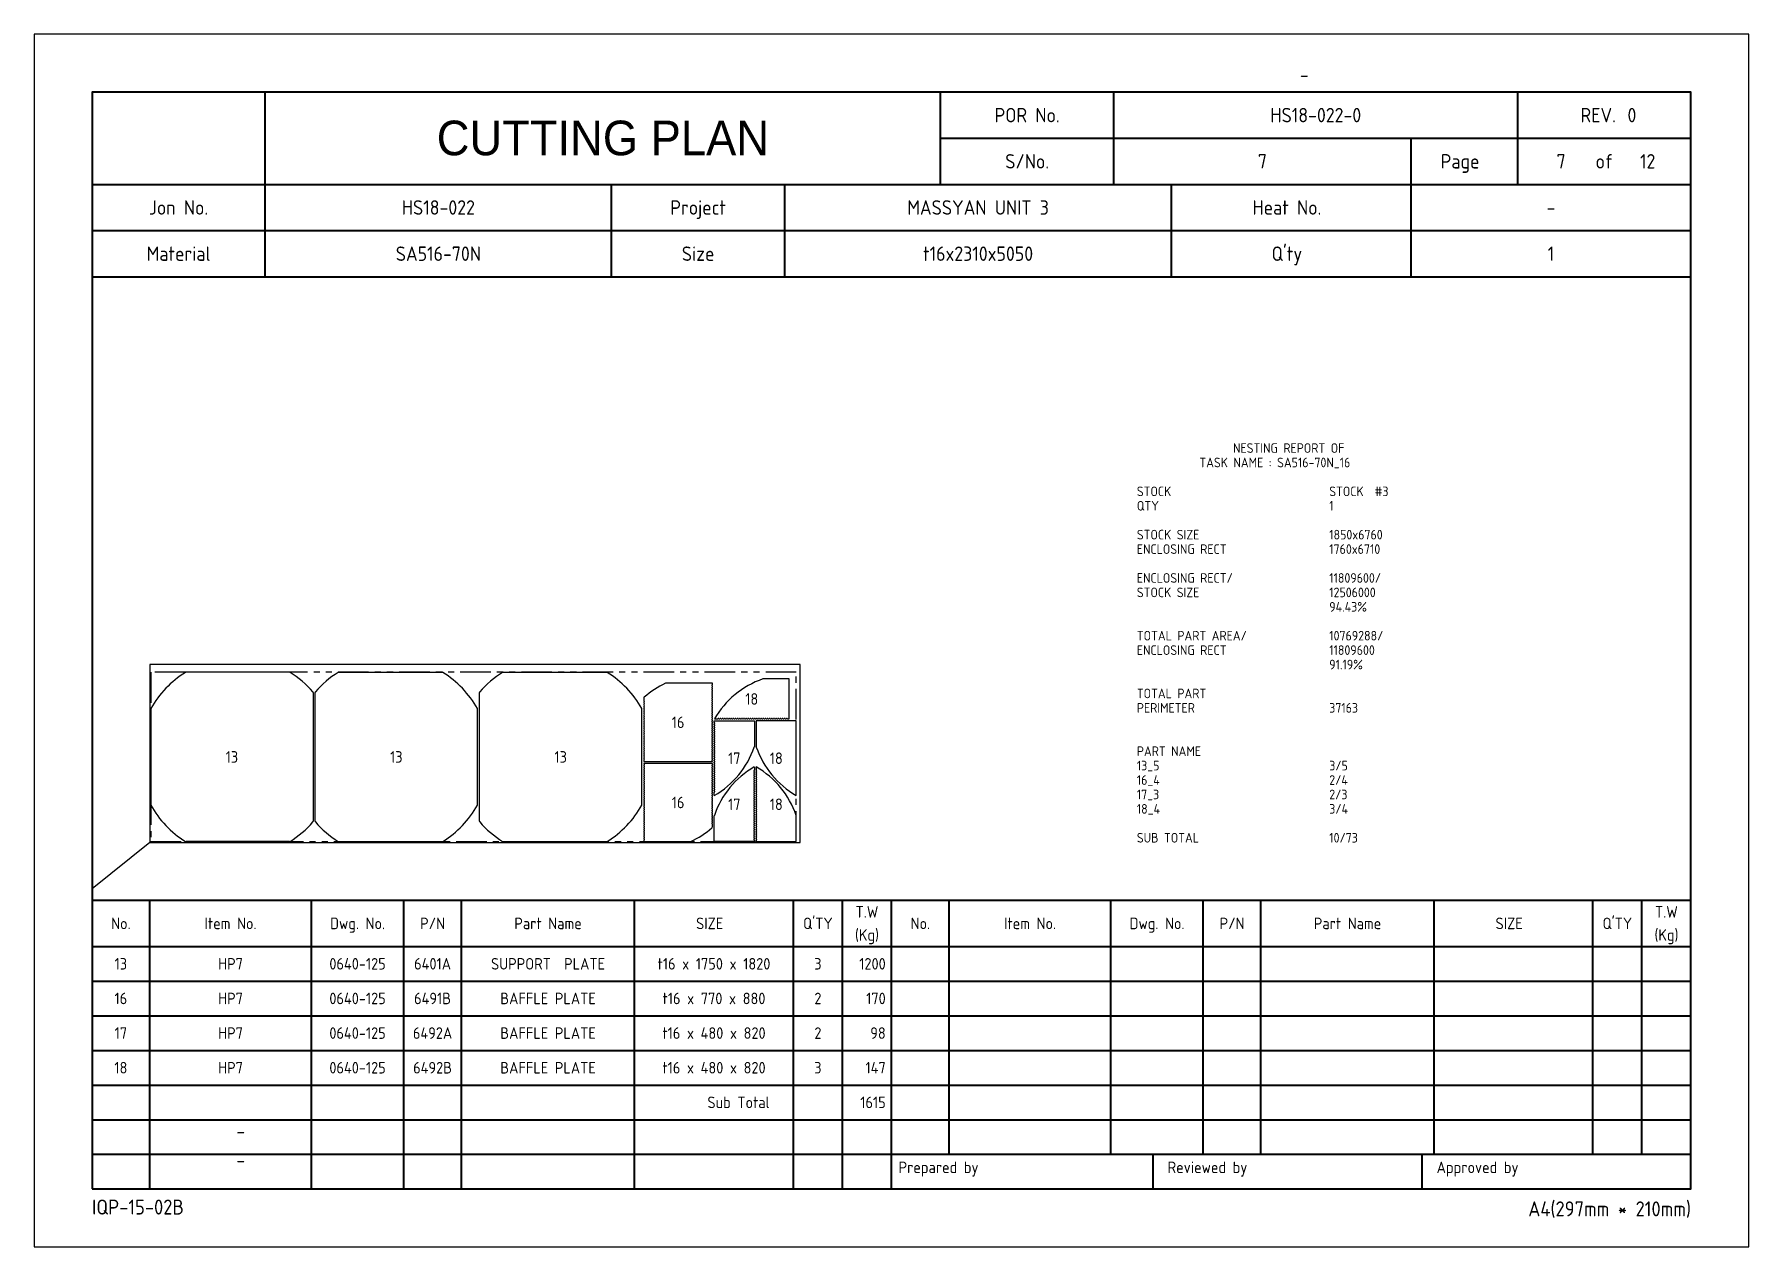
# Model space of a CAD drawing. Header units: millimetres. Extents: x -47360 to 661737, y -45870 to 354580.
# Drawn here: x 340000 to 357820, y 20000 to 32600 of the extents above; entities that cross this region are included whole.
import ezdxf
from ezdxf.enums import TextEntityAlignment as Align

# ---------------------------------------------------------------- set-up
doc = ezdxf.new("R2010")
doc.units = ezdxf.units.MM
doc.header["$LTSCALE"] = 10
doc.linetypes.add('PHANTOM', pattern=[63.5, 31.75, -6.35, 6.35, -6.35, 6.35, -6.35])
for name, color, linetype in [('$ENCL_RECT_RESERVED_LAYER$', 4, 'PHANTOM'), ('13_5__016X1820X1750', 7, 'Continuous'), ('16_4__016X880X770', 7, 'Continuous'), ('17_3__016X820X480', 7, 'Continuous'), ('18_4__016X820X480', 7, 'Continuous'), ('PART-LABEL', 6, 'Continuous'), ('STOCK', 3, 'Continuous'), ('SUMMARY', 4, 'Continuous'), ('T', 2, 'Continuous')]:
    doc.layers.add(name, color=color, linetype=linetype)
doc.layers.add('PAGE', color=9, linetype='Continuous', plot=False)
doc.layers.add('TITLE', color=15, linetype='Continuous', lineweight=40)
doc.styles.get("Standard").update_dxf_attribs({"font": 'isocp2.shx', "bigfont": 'whgtxt.shx'})

# ---------------------------------------------------------------- blocks, each defined once
blk = doc.blocks.new('CP00')
at = {"layer": 'PAGE'}
blk.add_line((20, 70), (10, 62), dxfattribs=at)
blk.add_lwpolyline([(0, 0), (297, 0), (297, 210), (0, 210)], close=True, dxfattribs=at)
at = {"layer": 'TITLE'}
for p, q in [((40, 184), (40, 200)), ((157, 184), (157, 200)), ((10, 184), (287, 184)), ((10, 168), (287, 168)), ((10, 60), (287, 60)), ((148.5, 16), (287, 16))]:
    blk.add_line(p, q, dxfattribs=at)
at = {"layer": 'TITLE', "color": 8}
for p, q in [((187, 184), (187, 200)), ((257, 184), (257, 192)), ((40, 168), (40, 184)), ((130, 168), (130, 184)), ((238.5, 168), (238.5, 184)), ((10, 176), (287, 176)), ((20, 10), (20, 60)), ((48, 10), (48, 60)), ((64, 10), (64, 60)), ((74, 10), (74, 60)), ((104, 10), (104, 60)), ((131.5, 10), (131.5, 60)), ((140, 10), (140, 60)), ((158.5, 16), (158.5, 60)), ((186.5, 16), (186.5, 60)), ((202.5, 16), (202.5, 60)), ((212.5, 16), (212.5, 60)), ((242.5, 16), (242.5, 60)), ((270, 16), (270, 60)), ((278.5, 16), (278.5, 60)), ((10, 52), (287, 52)), ((10, 46), (287, 46)), ((10, 40), (287, 40)), ((10, 34), (287, 34)), ((10, 28), (287, 28)), ((10, 22), (287, 22)), ((10, 16), (148.5, 16)), ((193.8, 16), (193.8, 10)), ((240.4, 16), (240.4, 10))]:
    blk.add_line(p, q, dxfattribs=at)
at = {"layer": 'TITLE', "color": 9}
for p, q in [((257, 192), (257, 200)), ((157, 192), (287, 192)), ((238.5, 184), (238.5, 192)), ((100, 168), (100, 184)), ((197, 168), (197, 184)), ((148.5, 10), (148.5, 60))]:
    blk.add_line(p, q, dxfattribs=at)
at = {"layer": 'TITLE', "color": 15}
blk.add_lwpolyline([(10, 10), (287, 10), (287, 200), (10, 200)], close=True, dxfattribs=at)
at = {"layer": 'PAGE', "color": 2}
blk.add_attdef('ATT_NESTINGPLANNO', text='', height=2.5, dxfattribs=at).set_placement((220, 203), align=Align.MIDDLE_CENTER)
for tag, p in [('ATT_OWNERITEMNO', (35, 7.09)), ('ATT_PARTNAME', (35, 2.09))]:
    blk.add_attdef(tag, text='', height=2.5, dxfattribs=at).set_placement(p, align=Align.MIDDLE_LEFT)
at = {"layer": 'TITLE', "color": 2}
for s, height, p in [('POR No.', 2.5, (172, 196)), ('S/No.', 2.5, (172, 188)), ('Page', 2.5, (247, 188)), ('of', 2.5, (272, 188)), ('Jon No.', 2.5, (25, 180)), ('Project', 2.5, (115, 180)), ('Heat No.', 2.5, (217, 180)), ('-', 2.5, (262.75, 180)), ('Material', 2.5, (25, 172)), ('Size', 2.5, (115, 172)), ("Q'ty", 2.5, (217, 172)), ('No.', 2, (15, 56)), ('Item No.', 2, (34, 56)), ('Dwg. No.', 2, (56, 56)), ('P/N', 2, (69, 56)), ('Part Name', 2, (89, 56)), ('SIZE', 2, (117, 56)), ("Q'TY", 2, (135.75, 56)), ('T.W', 2, (144.25, 58)), ('No.', 2, (153.5, 56)), ('Item No.', 2, (172.5, 56)), ('Dwg. No.', 2, (194.5, 56)), ('P/N', 2, (207.5, 56)), ('Part Name', 2, (227.5, 56)), ('SIZE', 2, (255.5, 56)), ("Q'TY", 2, (274.25, 56)), ('T.W', 2, (282.75, 58)), ('(Kg)', 2, (144.25, 54)), ('(Kg)', 2, (282.75, 54))]:
    blk.add_text(s, height=height, dxfattribs=at).set_placement(p, align=Align.MIDDLE_CENTER)
blk.add_text('REV.', height=2.5, dxfattribs=at).set_placement((274, 196), align=Align.MIDDLE_RIGHT)
blk.add_text('0', height=2.5, dxfattribs=at).set_placement((276, 196), align=Align.MIDDLE_LEFT)
for s, height, p in [('Prepared by', 2, (149.73, 12.75)), ('Reviewed by', 2, (196.33, 12.75)), ('Approved by', 2, (242.93, 12.75)), ('IQP-15-02B', 2.594, (10, 5.57))]:
    blk.add_text(s, height=height, dxfattribs=at).set_placement(p)
blk.add_text('A4(297mm * 210mm)', height=2.5936, dxfattribs=at).set_placement((287, 5.26), align=Align.RIGHT)
at = {"layer": 'TITLE', "color": 3, "insert": (98.5, 192), "char_height": 6, "width": 59.896, "attachment_point": 5}
blk.add_mtext('{\\fHYHeadLine-Medium|b0|i0|c129|p18;CUTTING PLAN}', dxfattribs=at)
at = {"layer": 'TITLE', "color": 2}
for tag, height, p in [('ATT_PORNO', 2.5, (222, 196)), ('ATT_CUTTINGPLANNO', 2.5, (212.75, 188)), ('ATT_PAGENO', 2.5, (264.5, 188)), ('ATT_PAGESUBTOTAL', 2.5, (279.5, 188)), ('ATT_WONO', 2.5, (70, 180)), ('ATT_PROJECT', 2.5, (163.5, 180)), ('ATT_PORWEIGHT', 2, (278.5, 89)), ('ATT_NETWEIGHT', 2, (278.5, 83)), ('ATT_SAVEWEIGHT', 2, (278.5, 77)), ('ATT_SCRAPWEIGHT', 2, (278.5, 71)), ('ATT_CUTTING', 2, (278.5, 65))]:
    blk.add_attdef(tag, text='', height=height, dxfattribs=at).set_placement(p, align=Align.MIDDLE_CENTER)
at = {"layer": 'TITLE', "color": 3}
for tag, p in [('ATT_MATERIAL', (70, 172)), ('ATT_SIZE', (163.5, 172)), ('ATT_QTY', (262.75, 172))]:
    blk.add_attdef(tag, text='', height=2.5, dxfattribs=at).set_placement(p, align=Align.MIDDLE_CENTER)

msp = doc.modelspace()

# ---------------------------------------------------------------- linework, layer by layer
at = {"layer": '$ENCL_RECT_RESERVED_LAYER$'}
msp.add_lwpolyline([(341210, 24210), (347920.41, 24210), (347920.41, 25970.35), (341210, 25970.35)], close=True, dxfattribs=at)
at = {"layer": '13_5__016X1820X1750'}
for p, q in [((342651.97, 25970.35), (341577.33, 25970.35)), ((343165.33, 25970.35), (344239.98, 25970.35)), ((344873.99, 25970.35), (345948.63, 25970.35)), ((342898.65, 25758.35), (342898.65, 24422)), ((342918.65, 24422), (342918.65, 25758.35)), ((344627.31, 24422), (344627.31, 25758.35)), ((341210, 25585.77), (341210, 24594.58)), ((344607.31, 24594.58), (344607.31, 25585.77)), ((346315.96, 24594.58), (346315.96, 25585.77)), ((342651.97, 24210), (341577.33, 24210)), ((343165.33, 24210), (344239.98, 24210)), ((344873.99, 24210), (345948.63, 24210))]:
    msp.add_line(p, q, dxfattribs=at)
for centre, radius, start, end in [((342114.65, 25090.17), 1033, 121.75386, 150.961265), ((341577.33, 25958.35), 12, 90, 121.75386), ((342651.97, 25958.35), 12, 58.24614, 90), ((342114.65, 25090.17), 1033, 40.876357, 58.24614), ((343702.66, 25090.17), 1033, 121.753862, 139.123643), ((343165.33, 25958.35), 12, 89.999996, 121.753862), ((344239.98, 25958.35), 12, 58.24613, 89.999996), ((343702.66, 25090.17), 1033, 29.038735, 58.24613), ((345411.31, 25090.17), 1033, 121.753862, 139.123643), ((344873.99, 25958.35), 12, 89.999996, 121.753862), ((345948.63, 25958.35), 12, 58.24613, 89.999996), ((345411.31, 25090.17), 1033, 29.038735, 58.24613), ((342886.65, 25758.35), 12, 0, 40.876357), ((342930.65, 25758.35), 12, 139.123643, 180), ((344639.31, 25758.35), 12, 139.123643, 180), ((341222, 25585.77), 12, 150.961265, 180), ((344595.31, 25585.77), 12, 0, 29.038735), ((346303.96, 25585.77), 12, 0, 29.038735), ((341222, 24594.58), 12, 180, 209.038735), ((344595.31, 24594.58), 12, 330.961265, 0), ((346303.96, 24594.58), 12, 330.961265, 0), ((342114.65, 25090.17), 1033, 209.038735, 238.24613), ((342114.65, 25090.17), 1033, 301.753862, 319.123643), ((342886.65, 24422), 12, 319.123643, 0), ((342930.65, 24422), 12, 180, 220.876357), ((343702.66, 25090.17), 1033, 220.876357, 238.24614), ((343702.66, 25090.17), 1033, 301.75386, 330.961265), ((344639.31, 24422), 12, 180, 220.876357), ((345411.31, 25090.17), 1033, 220.876357, 238.24614), ((345411.31, 25090.17), 1033, 301.75386, 330.961265), ((341577.33, 24222), 12, 238.24613, 269.999996), ((342651.97, 24222), 12, 269.999996, 301.753862), ((343165.33, 24222), 12, 238.24614, 270), ((344239.98, 24222), 12, 270, 301.75386), ((344873.99, 24222), 12, 238.24614, 270), ((345948.63, 24222), 12, 270, 301.75386)]:
    msp.add_arc(centre, radius, start, end, dxfattribs=at)
at = {"layer": '16_4__016X880X770'}
for p, q in [((347048.12, 25856.5), (346565.48, 25856.5)), ((347048.12, 25839.16), (347048.12, 25856.5)), ((346335.96, 25702.71), (346335.96, 25672.48)), ((347048.12, 25816.94), (347048.12, 25827.16)), ((347048.12, 25794.71), (347048.12, 25804.94)), ((347048.12, 25772.49), (347048.12, 25782.71)), ((347048.12, 25750.26), (347048.12, 25760.49)), ((347048.12, 25728.04), (347048.12, 25738.26)), ((347048.12, 25705.81), (347048.12, 25716.04)), ((347048.12, 25683.59), (347048.12, 25693.81)), ((347048.12, 25661.36), (347048.12, 25671.59)), ((346335.96, 25660.48), (346335.96, 25650.25)), ((346335.96, 25638.25), (346335.96, 25628.03)), ((346335.96, 25616.03), (346335.96, 25605.8)), ((346335.96, 25593.8), (346335.96, 25583.58)), ((346335.96, 25571.58), (346335.96, 25561.35)), ((346335.96, 25549.35), (346335.96, 25539.13)), ((346335.96, 25527.13), (346335.96, 25516.9)), ((346335.96, 25504.9), (346335.96, 25494.68)), ((346335.96, 25482.68), (346335.96, 25472.45)), ((347048.12, 25639.14), (347048.12, 25649.36)), ((347048.12, 25616.91), (347048.12, 25627.14)), ((347048.12, 25594.69), (347048.12, 25604.91)), ((347048.12, 25572.46), (347048.12, 25582.69)), ((347048.12, 25550.24), (347048.12, 25560.46)), ((347048.12, 25528.01), (347048.12, 25538.24)), ((347048.12, 25505.79), (347048.12, 25516.01)), ((347048.12, 25483.56), (347048.12, 25493.79)), ((346335.96, 25460.45), (346335.96, 25450.23)), ((346335.96, 25438.23), (346335.96, 25428)), ((346335.96, 25416), (346335.96, 25405.78)), ((346335.96, 25393.78), (346335.96, 25383.55)), ((346335.96, 25371.55), (346335.96, 25361.33)), ((346335.96, 25349.33), (346335.96, 25339.1)), ((346335.96, 25327.1), (346335.96, 25316.88)), ((346335.96, 25304.88), (346335.96, 25294.65)), ((347048.12, 25461.34), (347048.12, 25471.56)), ((347048.12, 25439.11), (347048.12, 25449.34)), ((347048.12, 25416.89), (347048.12, 25427.11)), ((347048.12, 25394.66), (347048.12, 25404.89)), ((347048.12, 25372.44), (347048.12, 25382.66)), ((347048.12, 25350.21), (347048.12, 25360.44)), ((347048.12, 25327.99), (347048.12, 25338.21)), ((347048.12, 25305.76), (347048.12, 25315.99)), ((346335.96, 25282.65), (346335.96, 25272.43)), ((346335.96, 25260.43), (346335.96, 25250.2)), ((346335.96, 25238.2), (346335.96, 25227.98)), ((346335.96, 25215.98), (346335.96, 25205.75)), ((346335.96, 25193.75), (346335.96, 25183.53)), ((346335.96, 25171.53), (346335.96, 25161.3)), ((346335.96, 25149.3), (346335.96, 25139.08)), ((346335.96, 25127.08), (346335.96, 25116.85)), ((347048.12, 25283.54), (347048.12, 25293.76)), ((347048.12, 25261.31), (347048.12, 25271.54)), ((347048.12, 25239.09), (347048.12, 25249.31)), ((347048.12, 25216.86), (347048.12, 25227.09)), ((347048.12, 25194.64), (347048.12, 25204.86)), ((347048.12, 25172.41), (347048.12, 25182.64)), ((347048.12, 25150.19), (347048.12, 25160.41)), ((347048.12, 25127.96), (347048.12, 25138.19)), ((346335.96, 25104.85), (346335.96, 25094.63)), ((346335.96, 25082.63), (346335.96, 25072.4)), ((346335.96, 25060.4), (346335.96, 25043.25)), ((346335.96, 25043.25), (347048.12, 25043.25)), ((347048.12, 25023.25), (346335.96, 25023.25)), ((346335.96, 25023.25), (346335.96, 25017.21)), ((346335.96, 25005.21), (346335.96, 24994.99)), ((346335.96, 24982.99), (346335.96, 24972.76)), ((346335.96, 24960.76), (346335.96, 24950.54)), ((347048.12, 25105.74), (347048.12, 25115.96)), ((347048.12, 25083.51), (347048.12, 25093.74)), ((347048.12, 25061.29), (347048.12, 25071.51)), ((347048.12, 25043.25), (347048.12, 25049.29)), ((347048.12, 25006.1), (347048.12, 25023.25)), ((347048.12, 24983.87), (347048.12, 24994.1)), ((347048.12, 24961.65), (347048.12, 24971.87)), ((347048.12, 24939.42), (347048.12, 24949.65)), ((346335.96, 24938.54), (346335.96, 24928.31)), ((346335.96, 24916.31), (346335.96, 24906.09)), ((346335.96, 24894.09), (346335.96, 24883.86)), ((346335.96, 24871.86), (346335.96, 24861.64)), ((346335.96, 24849.64), (346335.96, 24839.41)), ((346335.96, 24827.41), (346335.96, 24817.19)), ((346335.96, 24805.19), (346335.96, 24794.96)), ((346335.96, 24782.96), (346335.96, 24772.74)), ((347048.12, 24917.2), (347048.12, 24927.42)), ((347048.12, 24894.97), (347048.12, 24905.2)), ((347048.12, 24872.75), (347048.12, 24882.97)), ((347048.12, 24850.52), (347048.12, 24860.75)), ((347048.12, 24828.3), (347048.12, 24838.52)), ((347048.12, 24806.07), (347048.12, 24816.3)), ((347048.12, 24783.85), (347048.12, 24794.07)), ((347048.12, 24761.62), (347048.12, 24771.85)), ((346335.96, 24760.74), (346335.96, 24750.51)), ((346335.96, 24738.51), (346335.96, 24728.29)), ((346335.96, 24716.29), (346335.96, 24706.06)), ((346335.96, 24694.06), (346335.96, 24683.84)), ((346335.96, 24671.84), (346335.96, 24661.61)), ((346335.96, 24649.61), (346335.96, 24639.39)), ((346335.96, 24627.39), (346335.96, 24617.16)), ((346335.96, 24605.16), (346335.96, 24594.94)), ((347048.12, 24739.4), (347048.12, 24749.62)), ((347048.12, 24717.17), (347048.12, 24727.4)), ((347048.12, 24694.95), (347048.12, 24705.17)), ((347048.12, 24672.72), (347048.12, 24682.95)), ((347048.12, 24650.5), (347048.12, 24660.72)), ((347048.12, 24628.27), (347048.12, 24638.5)), ((347048.12, 24606.05), (347048.12, 24616.27)), ((347048.12, 24583.82), (347048.12, 24594.05)), ((346335.96, 24582.94), (346335.96, 24572.71)), ((346335.96, 24560.71), (346335.96, 24550.49)), ((346335.96, 24538.49), (346335.96, 24528.26)), ((346335.96, 24516.26), (346335.96, 24506.04)), ((346335.96, 24494.04), (346335.96, 24483.81)), ((346335.96, 24471.81), (346335.96, 24461.59)), ((346335.96, 24449.59), (346335.96, 24439.36)), ((346335.96, 24427.36), (346335.96, 24417.14)), ((347048.12, 24561.6), (347048.12, 24571.82)), ((347048.12, 24539.37), (347048.12, 24549.6)), ((347048.12, 24517.15), (347048.12, 24527.37)), ((347048.12, 24494.92), (347048.12, 24505.15)), ((347048.12, 24472.7), (347048.12, 24482.92)), ((347048.12, 24450.47), (347048.12, 24460.7)), ((347048.12, 24428.25), (347048.12, 24438.47)), ((347048.12, 24406.02), (347048.12, 24416.25)), ((346335.96, 24405.14), (346335.96, 24394.91)), ((346335.96, 24382.91), (346335.96, 24372.69)), ((346335.96, 24360.69), (346335.96, 24350.46)), ((346335.96, 24338.46), (346335.96, 24328.24)), ((346335.96, 24316.24), (346335.96, 24306.01)), ((346335.96, 24294.01), (346335.96, 24283.79)), ((346335.96, 24271.79), (346335.96, 24261.56)), ((346335.96, 24249.56), (346335.96, 24239.34)), ((347048.12, 24363.79), (347048.12, 24394.02)), ((346335.96, 24227.34), (346335.96, 24210)), ((346335.96, 24210), (346818.6, 24210))]:
    msp.add_line(p, q, dxfattribs=at)
for centre, radius, start, end in [((346951.88, 25013.99), 928, 114.950641, 131.246431), ((346565.48, 25844.5), 12, 90, 114.950641), ((347048.12, 25833.16), 6, 89.982246, 270.017754), ((346347.96, 25702.71), 12, 131.246431, 180.000116), ((346335.96, 25666.48), 6, 270.00017, 90.000062), ((347048.12, 25810.94), 6, 89.982434, 270.017566), ((347048.12, 25788.71), 6, 89.982622, 270.017378), ((347048.12, 25766.49), 6, 89.98281, 270.01719), ((347048.12, 25744.26), 6, 89.982998, 270.017002), ((347048.12, 25722.04), 6, 89.983186, 270.016814), ((347048.12, 25699.81), 6, 89.983374, 270.016626), ((347048.12, 25677.59), 6, 89.983562, 270.016438), ((347048.12, 25655.36), 6, 89.98375, 270.01625), ((346335.96, 25644.25), 6, 270.000788, 89.999444), ((346335.96, 25622.03), 6, 270.001406, 89.998826), ((346335.96, 25599.8), 6, 270.002024, 89.998208), ((346335.96, 25577.58), 6, 270.002642, 89.99759), ((346335.96, 25555.35), 6, 270.00326, 89.996972), ((346335.96, 25533.13), 6, 270.00087, 89.999362), ((346335.96, 25510.9), 6, 270.001488, 89.998744), ((346335.96, 25488.68), 6, 270.002106, 89.998126), ((347048.12, 25633.14), 6, 89.983938, 270.016062), ((347048.12, 25610.91), 6, 89.984126, 270.015874), ((347048.12, 25588.69), 6, 89.984314, 270.015686), ((347048.12, 25566.46), 6, 89.984502, 270.015498), ((347048.12, 25544.24), 6, 89.981681, 270.018319), ((347048.12, 25522.01), 6, 89.981869, 270.018131), ((347048.12, 25499.79), 6, 89.982057, 270.017943), ((347048.12, 25477.56), 6, 89.982246, 270.017754), ((346335.96, 25466.45), 6, 270.002724, 89.997508), ((346335.96, 25444.23), 6, 270.003342, 89.99689), ((346335.96, 25422), 6, 270.00396, 89.996272), ((346335.96, 25399.78), 6, 270.004579, 89.995654), ((346335.96, 25377.55), 6, 270.005197, 89.995036), ((346335.96, 25355.33), 6, 270.005815, 89.994417), ((346335.96, 25333.1), 6, 270.006433, 89.993799), ((346335.96, 25310.88), 6, 270.007051, 89.993181), ((347048.12, 25455.34), 6, 89.982434, 270.017566), ((347048.12, 25433.11), 6, 89.982622, 270.017378), ((347048.12, 25410.89), 6, 89.98281, 270.01719), ((347048.12, 25388.66), 6, 89.982998, 270.017002), ((347048.12, 25366.44), 6, 89.983186, 270.016814), ((347048.12, 25344.21), 6, 89.983374, 270.016626), ((347048.12, 25321.99), 6, 89.983562, 270.016438), ((347048.12, 25299.76), 6, 89.98375, 270.01625), ((346335.96, 25288.65), 6, 270.007669, 89.992563), ((346335.96, 25266.43), 6, 270.008287, 89.991945), ((346335.96, 25244.2), 6, 270.008905, 89.991327), ((346335.96, 25221.98), 6, 270.009523, 89.990709), ((346335.96, 25199.75), 6, 270.010141, 89.990091), ((346335.96, 25177.53), 6, 270.01076, 89.989473), ((346335.96, 25155.3), 6, 270.011378, 89.988855), ((346335.96, 25133.08), 6, 270.011996, 89.988236), ((347048.12, 25277.54), 6, 89.983938, 270.016062), ((347048.12, 25255.31), 6, 89.984126, 270.015874), ((347048.12, 25233.09), 6, 89.984314, 270.015686), ((347048.12, 25210.86), 6, 89.984502, 270.015498), ((347048.12, 25188.64), 6, 89.98469, 270.01531), ((347048.12, 25166.41), 6, 89.984878, 270.015122), ((347048.12, 25144.19), 6, 89.985066, 270.014934), ((347048.12, 25121.96), 6, 89.985254, 270.014746), ((346335.96, 25110.85), 6, 270.012614, 89.987618), ((346335.96, 25088.63), 6, 270.013232, 89.987), ((346335.96, 25066.4), 6, 270.01385, 89.986382), ((346335.96, 25011.21), 6, 269.985818, 90.014182), ((346335.96, 24988.99), 6, 269.98563, 90.01437), ((346335.96, 24966.76), 6, 269.985442, 90.014558), ((346335.96, 24944.54), 6, 269.985254, 90.014746), ((347048.12, 25099.74), 6, 89.985442, 270.014558), ((347048.12, 25077.51), 6, 89.98563, 270.01437), ((347048.12, 25055.29), 6, 89.985818, 270.014182), ((347048.12, 25000.1), 6, 90.01385, 269.986382), ((347048.12, 24977.87), 6, 90.013232, 269.987), ((347048.12, 24955.65), 6, 90.012614, 269.987618), ((346335.96, 24922.31), 6, 269.985066, 90.014934), ((346335.96, 24900.09), 6, 269.984878, 90.015122), ((346335.96, 24877.86), 6, 269.98469, 90.01531), ((346335.96, 24855.64), 6, 269.984502, 90.015498), ((346335.96, 24833.41), 6, 269.984314, 90.015686), ((346335.96, 24811.19), 6, 269.984126, 90.015874), ((346335.96, 24788.96), 6, 269.983938, 90.016062), ((346335.96, 24766.74), 6, 269.98375, 90.01625), ((347048.12, 24933.42), 6, 90.011996, 269.988236), ((347048.12, 24911.2), 6, 90.011378, 269.988855), ((347048.12, 24888.97), 6, 90.01076, 269.989473), ((347048.12, 24866.75), 6, 90.010141, 269.990091), ((347048.12, 24844.52), 6, 90.009523, 269.990709), ((347048.12, 24822.3), 6, 90.008905, 269.991327), ((347048.12, 24800.07), 6, 90.008287, 269.991945), ((347048.12, 24777.85), 6, 90.007669, 269.992563), ((346335.96, 24744.51), 6, 269.983562, 90.016438), ((346335.96, 24722.29), 6, 269.983374, 90.016626), ((346335.96, 24700.06), 6, 269.983186, 90.016814), ((346335.96, 24677.84), 6, 269.982998, 90.017002), ((346335.96, 24655.61), 6, 269.98281, 90.01719), ((346335.96, 24633.39), 6, 269.982622, 90.017378), ((346335.96, 24611.16), 6, 269.982434, 90.017566), ((346335.96, 24588.94), 6, 269.982246, 90.017754), ((347048.12, 24755.62), 6, 90.007051, 269.993181), ((347048.12, 24733.4), 6, 90.006433, 269.993799), ((347048.12, 24711.17), 6, 90.005815, 269.994417), ((347048.12, 24688.95), 6, 90.005197, 269.995036), ((347048.12, 24666.72), 6, 90.004579, 269.995654), ((347048.12, 24644.5), 6, 90.00396, 269.996272), ((347048.12, 24622.27), 6, 90.003342, 269.99689), ((347048.12, 24600.05), 6, 90.002724, 269.997508), ((346335.96, 24566.71), 6, 269.982057, 90.017943), ((346335.96, 24544.49), 6, 269.981869, 90.018131), ((346335.96, 24522.26), 6, 269.981681, 90.018319), ((346335.96, 24500.04), 6, 269.984502, 90.015498), ((346335.96, 24477.81), 6, 269.984314, 90.015686), ((346335.96, 24455.59), 6, 269.984126, 90.015874), ((346335.96, 24433.36), 6, 269.983938, 90.016062), ((346335.96, 24411.14), 6, 269.98375, 90.01625), ((347048.12, 24577.82), 6, 90.002106, 269.998126), ((347048.12, 24555.6), 6, 90.001488, 269.998744), ((347048.12, 24533.37), 6, 90.00087, 269.999362), ((347048.12, 24511.15), 6, 90.00326, 269.996972), ((347048.12, 24488.92), 6, 90.002642, 269.99759), ((347048.12, 24466.7), 6, 90.002024, 269.998208), ((347048.12, 24444.47), 6, 90.001406, 269.998826), ((347048.12, 24422.25), 6, 90.000788, 269.999444), ((346335.96, 24388.91), 6, 269.983562, 90.016438), ((346335.96, 24366.69), 6, 269.983374, 90.016626), ((346335.96, 24344.46), 6, 269.983186, 90.016814), ((346335.96, 24322.24), 6, 269.982998, 90.017002), ((346335.96, 24300.01), 6, 269.98281, 90.01719), ((346335.96, 24277.79), 6, 269.982622, 90.017378), ((346335.96, 24255.56), 6, 269.982434, 90.017566), ((346335.96, 24233.34), 6, 269.982246, 90.017754), ((346432.2, 25052.51), 928, 294.950641, 311.246431), ((347048.12, 24400.02), 6, 90.00017, 270.000062), ((347036.12, 24363.79), 12, 311.246431, 0.000116), ((346818.6, 24222), 12, 270, 294.950641)]:
    msp.add_arc(centre, radius, start, end, dxfattribs=at)
at = {"layer": '17_3__016X820X480'}
for p, q in [((347068.12, 25447.28), (347068.12, 25464.44)), ((347068.12, 25464.44), (347484.27, 25464.44)), ((347068.12, 25425.06), (347068.12, 25435.28)), ((347068.12, 25402.83), (347068.12, 25413.06)), ((347068.12, 25380.61), (347068.12, 25390.83)), ((347068.12, 25358.38), (347068.12, 25368.61)), ((347068.12, 25336.16), (347068.12, 25346.38)), ((347068.12, 25313.93), (347068.12, 25324.16)), ((347484.27, 25464.44), (347484.27, 25195.7)), ((347068.12, 25291.71), (347068.12, 25301.93)), ((347068.12, 25269.48), (347068.12, 25279.71)), ((347068.12, 25247.26), (347068.12, 25257.48)), ((347068.12, 25225.03), (347068.12, 25235.26)), ((347068.12, 25202.81), (347068.12, 25213.03)), ((347068.12, 25180.58), (347068.12, 25190.81)), ((347068.12, 25158.36), (347068.12, 25168.58)), ((347068.12, 25136.13), (347068.12, 25146.36)), ((347068.12, 25113.91), (347068.12, 25124.13)), ((347068.12, 25091.68), (347068.12, 25101.91)), ((347068.12, 25069.46), (347068.12, 25079.68)), ((347068.12, 25047.23), (347068.12, 25057.46)), ((347068.12, 25025.01), (347068.12, 25035.23)), ((347068.12, 25002.78), (347068.12, 25013.01)), ((347068.12, 24980.56), (347068.12, 24990.78)), ((347068.12, 24958.33), (347068.12, 24968.56)), ((347484.27, 24985.55), (347484.27, 24950.35)), ((347068.12, 24936.11), (347068.12, 24946.33)), ((347068.12, 24913.88), (347068.12, 24924.11)), ((347068.12, 24891.66), (347068.12, 24901.88)), ((347068.12, 24869.43), (347068.12, 24879.66)), ((347068.12, 24847.21), (347068.12, 24857.43)), ((347068.12, 24824.98), (347068.12, 24835.21)), ((347068.12, 24802.76), (347068.12, 24812.98)), ((347068.12, 24780.53), (347068.12, 24790.76)), ((347484.27, 24938.35), (347484.27, 24928.13)), ((347484.27, 24916.13), (347484.27, 24905.9)), ((347484.27, 24893.9), (347484.27, 24883.68)), ((347484.27, 24871.68), (347484.27, 24861.45)), ((347484.27, 24849.45), (347484.27, 24839.23)), ((347484.27, 24827.23), (347484.27, 24817)), ((347484.27, 24805), (347484.27, 24794.78)), ((347484.27, 24782.78), (347484.27, 24772.55)), ((347068.12, 24758.31), (347068.12, 24768.53)), ((347068.12, 24736.08), (347068.12, 24746.31)), ((347068.12, 24688.89), (347068.12, 24724.08)), ((347484.27, 24760.55), (347484.27, 24750.33)), ((347484.27, 24738.33), (347484.27, 24728.1)), ((347484.27, 24716.1), (347484.27, 24705.88)), ((347484.27, 24693.88), (347484.27, 24683.65)), ((347484.27, 24671.65), (347484.27, 24661.43)), ((347484.27, 24649.43), (347484.27, 24639.2)), ((347484.27, 24627.2), (347484.27, 24616.98)), ((347484.27, 24604.98), (347484.27, 24594.75)), ((347068.12, 24210), (347068.12, 24478.73)), ((347484.27, 24582.75), (347484.27, 24572.53)), ((347484.27, 24560.53), (347484.27, 24550.3)), ((347484.27, 24538.3), (347484.27, 24528.08)), ((347484.27, 24516.08), (347484.27, 24505.85)), ((347484.27, 24493.85), (347484.27, 24483.63)), ((347484.27, 24471.63), (347484.27, 24461.4)), ((347484.27, 24449.4), (347484.27, 24439.18)), ((347484.27, 24427.18), (347484.27, 24416.95)), ((347484.27, 24404.95), (347484.27, 24394.73)), ((347484.27, 24382.73), (347484.27, 24372.5)), ((347484.27, 24360.5), (347484.27, 24350.28)), ((347484.27, 24338.28), (347484.27, 24328.05)), ((347484.27, 24316.05), (347484.27, 24305.83)), ((347484.27, 24293.83), (347484.27, 24283.6)), ((347484.27, 24271.6), (347484.27, 24261.38)), ((347484.27, 24249.38), (347484.27, 24239.15)), ((347484.27, 24210), (347068.12, 24210)), ((347484.27, 24227.15), (347484.27, 24210))]:
    msp.add_line(p, q, dxfattribs=at)
for centre, radius, start, end in [((347068.03, 25441.28), 6, 270.847829, 89.152171), ((347068.03, 25419.06), 6, 270.848017, 89.151983), ((347068.03, 25396.83), 6, 270.848205, 89.151795), ((347068.03, 25374.61), 6, 270.848393, 89.151607), ((347068.03, 25352.38), 6, 270.848581, 89.151419), ((347068.03, 25330.16), 6, 270.848769, 89.151231), ((347068.03, 25307.93), 6, 270.848957, 89.151043), ((347068.03, 25285.71), 6, 270.849145, 89.150855), ((347068.03, 25263.48), 6, 270.849333, 89.150667), ((347068.03, 25241.26), 6, 270.849521, 89.150479), ((347068.03, 25219.03), 6, 270.849709, 89.150291), ((347068.03, 25196.81), 6, 270.849897, 89.150103), ((346606.09, 25493.7), 928, 299.859474, 341.015064), ((347068.03, 25174.58), 6, 270.850085, 89.149915), ((347068.03, 25152.36), 6, 270.850273, 89.149727), ((347068.03, 25130.13), 6, 270.850461, 89.149539), ((347472.27, 25195.7), 12, 341.015064, 0), ((347068.03, 25107.91), 6, 270.85065, 89.14935), ((347068.03, 25085.68), 6, 270.850838, 89.149162), ((347068.03, 25063.46), 6, 270.851026, 89.148974), ((347068.03, 25041.23), 6, 270.851214, 89.148786), ((347068.03, 25019.01), 6, 270.851402, 89.148598), ((347068.03, 24996.78), 6, 270.85159, 89.14841), ((347068.03, 24974.56), 6, 270.851778, 89.148222), ((347068.03, 24952.33), 6, 270.848957, 89.151043), ((347946.29, 24180.74), 928, 119.859474, 161.015064), ((347484.35, 24944.35), 6, 90.850838, 269.149162), ((347068.03, 24930.11), 6, 270.849145, 89.150855), ((347068.03, 24907.88), 6, 270.849333, 89.150667), ((347068.03, 24885.66), 6, 270.849521, 89.150479), ((347068.03, 24863.43), 6, 270.849709, 89.150291), ((347068.03, 24841.21), 6, 270.849897, 89.150103), ((347068.03, 24818.98), 6, 270.850085, 89.149915), ((347068.03, 24796.76), 6, 270.850273, 89.149727), ((347068.03, 24774.53), 6, 270.850461, 89.149539), ((347484.35, 24922.13), 6, 90.85065, 269.14935), ((347484.35, 24899.9), 6, 90.850461, 269.149539), ((347484.35, 24877.68), 6, 90.850273, 269.149727), ((347484.35, 24855.45), 6, 90.850085, 269.149915), ((347484.35, 24833.23), 6, 90.849897, 269.150103), ((347484.35, 24811), 6, 90.849709, 269.150291), ((347484.35, 24788.78), 6, 90.849521, 269.150479), ((347484.35, 24766.55), 6, 90.849333, 269.150667), ((347068.03, 24752.31), 6, 270.85065, 89.14935), ((347068.03, 24730.08), 6, 270.850838, 89.149162), ((347484.35, 24744.33), 6, 90.849145, 269.150855), ((347484.35, 24722.1), 6, 90.848957, 269.151043), ((347484.35, 24699.88), 6, 90.851778, 269.148222), ((347484.35, 24677.65), 6, 90.85159, 269.14841), ((347484.35, 24655.43), 6, 90.851402, 269.148598), ((347484.35, 24633.2), 6, 90.851214, 269.148786), ((347484.35, 24610.98), 6, 90.851026, 269.148974), ((347484.35, 24588.75), 6, 90.850838, 269.149162), ((347080.12, 24478.73), 12, 161.015064, 180), ((347484.35, 24566.53), 6, 90.85065, 269.14935), ((347484.35, 24544.3), 6, 90.850461, 269.149539), ((347484.35, 24522.08), 6, 90.850273, 269.149727), ((347484.35, 24499.85), 6, 90.850085, 269.149915), ((347484.35, 24477.63), 6, 90.849897, 269.150103), ((347484.35, 24455.4), 6, 90.849709, 269.150291), ((347484.35, 24433.18), 6, 90.849521, 269.150479), ((347484.35, 24410.95), 6, 90.849333, 269.150667), ((347484.35, 24388.73), 6, 90.849145, 269.150855), ((347484.35, 24366.5), 6, 90.848957, 269.151043), ((347484.35, 24344.28), 6, 90.848769, 269.151231), ((347484.35, 24322.05), 6, 90.848581, 269.151419), ((347484.35, 24299.83), 6, 90.848393, 269.151607), ((347484.35, 24277.6), 6, 90.848205, 269.151795), ((347484.35, 24255.38), 6, 90.848017, 269.151983), ((347484.35, 24233.15), 6, 90.847829, 269.152171)]:
    msp.add_arc(centre, radius, start, end, dxfattribs=at)
at = {"layer": '18_4__016X820X480'}
for p, q in [((347845.21, 25900.58, -11776185678.59), (347576.48, 25900.58, -11776185678.59)), ((347845.21, 25484.44, -11776185678.59), (347845.21, 25900.58, -11776185678.59)), ((347069.66, 25484.44, -11776185678.59), (347104.86, 25484.44, -11776185678.59)), ((347116.86, 25484.44, -11776185678.59), (347127.08, 25484.44, -11776185678.59)), ((347139.08, 25484.44, -11776185678.59), (347149.31, 25484.44, -11776185678.59)), ((347161.31, 25484.44, -11776185678.59), (347171.53, 25484.44, -11776185678.59)), ((347183.53, 25484.44, -11776185678.59), (347193.76, 25484.44, -11776185678.59)), ((347205.76, 25484.44, -11776185678.59), (347215.98, 25484.44, -11776185678.59)), ((347227.98, 25484.44, -11776185678.59), (347238.21, 25484.44, -11776185678.59)), ((347250.21, 25484.44, -11776185678.59), (347260.43, 25484.44, -11776185678.59)), ((347272.43, 25484.44, -11776185678.59), (347282.66, 25484.44, -11776185678.59)), ((347294.66, 25484.44, -11776185678.59), (347304.88, 25484.44, -11776185678.59)), ((347316.88, 25484.44, -11776185678.59), (347327.11, 25484.44, -11776185678.59)), ((347339.11, 25484.44, -11776185678.59), (347349.33, 25484.44, -11776185678.59)), ((347361.33, 25484.44, -11776185678.59), (347371.56, 25484.44, -11776185678.59)), ((347383.56, 25484.44, -11776185678.59), (347393.78, 25484.44, -11776185678.59)), ((347405.78, 25484.44, -11776185678.59), (347416.01, 25484.44, -11776185678.59)), ((347428.01, 25484.44, -11776185678.59), (347438.23, 25484.44, -11776185678.59)), ((347450.23, 25484.44, -11776185678.59), (347460.46, 25484.44, -11776185678.59)), ((347472.46, 25484.44, -11776185678.59), (347482.68, 25484.44, -11776185678.59)), ((347494.68, 25484.44, -11776185678.59), (347504.91, 25484.44, -11776185678.59)), ((347516.91, 25484.44, -11776185678.59), (347527.13, 25484.44, -11776185678.59)), ((347539.13, 25484.44, -11776185678.59), (347549.36, 25484.44, -11776185678.59)), ((347561.36, 25484.44, -11776185678.59), (347571.58, 25484.44, -11776185678.59)), ((347583.58, 25484.44, -11776185678.59), (347593.81, 25484.44, -11776185678.59)), ((347605.81, 25484.44, -11776185678.59), (347616.03, 25484.44, -11776185678.59)), ((347628.03, 25484.44, -11776185678.59), (347638.26, 25484.44, -11776185678.59)), ((347650.26, 25484.44, -11776185678.59), (347660.48, 25484.44, -11776185678.59)), ((347672.48, 25484.44, -11776185678.59), (347682.71, 25484.44, -11776185678.59)), ((347694.71, 25484.44, -11776185678.59), (347704.93, 25484.44, -11776185678.59)), ((347716.93, 25484.44, -11776185678.59), (347727.16, 25484.44, -11776185678.59)), ((347739.16, 25484.44, -11776185678.59), (347749.38, 25484.44, -11776185678.59)), ((347761.38, 25484.44, -11776185678.59), (347771.61, 25484.44, -11776185678.59)), ((347783.61, 25484.44, -11776185678.59), (347793.83, 25484.44, -11776185678.59)), ((347805.83, 25484.44, -11776185678.59), (347816.06, 25484.44, -11776185678.59)), ((347828.06, 25484.44, -11776185678.59), (347845.21, 25484.44, -11776185678.59)), ((347920.41, 25464.44, -11776185678.59), (347504.27, 25464.44, -11776185678.59)), ((347504.27, 25464.44, -11776185678.59), (347504.27, 25195.7, -11776185678.59)), ((347920.41, 25447.28, -11776185678.59), (347920.41, 25464.44, -11776185678.59)), ((347920.41, 25425.06, -11776185678.59), (347920.41, 25435.28, -11776185678.59)), ((347920.41, 25402.83, -11776185678.59), (347920.41, 25413.06, -11776185678.59)), ((347920.41, 25380.61, -11776185678.59), (347920.41, 25390.83, -11776185678.59)), ((347920.41, 25358.38, -11776185678.59), (347920.41, 25368.61, -11776185678.59)), ((347920.41, 25336.16, -11776185678.59), (347920.41, 25346.38, -11776185678.59)), ((347920.41, 25313.93, -11776185678.59), (347920.41, 25324.16, -11776185678.59)), ((347920.41, 25291.71, -11776185678.59), (347920.41, 25301.93, -11776185678.59)), ((347920.41, 25269.48, -11776185678.59), (347920.41, 25279.71, -11776185678.59)), ((347920.41, 25247.26, -11776185678.59), (347920.41, 25257.48, -11776185678.59)), ((347920.41, 25225.03, -11776185678.59), (347920.41, 25235.26, -11776185678.59)), ((347920.41, 25202.81, -11776185678.59), (347920.41, 25213.03, -11776185678.59)), ((347920.41, 25180.58, -11776185678.59), (347920.41, 25190.81, -11776185678.59)), ((347920.41, 25158.36, -11776185678.59), (347920.41, 25168.58, -11776185678.59)), ((347920.41, 25136.13, -11776185678.59), (347920.41, 25146.36, -11776185678.59)), ((347504.27, 24985.55, -11776185678.59), (347504.27, 24950.35, -11776185678.59)), ((347920.41, 25113.91, -11776185678.59), (347920.41, 25124.13, -11776185678.59)), ((347920.41, 25091.68, -11776185678.59), (347920.41, 25101.91, -11776185678.59)), ((347920.41, 25069.46, -11776185678.59), (347920.41, 25079.68, -11776185678.59)), ((347920.41, 25047.23, -11776185678.59), (347920.41, 25057.46, -11776185678.59)), ((347920.41, 25025.01, -11776185678.59), (347920.41, 25035.23, -11776185678.59)), ((347920.41, 25002.78, -11776185678.59), (347920.41, 25013.01, -11776185678.59)), ((347920.41, 24980.56, -11776185678.59), (347920.41, 24990.78, -11776185678.59)), ((347920.41, 24958.33, -11776185678.59), (347920.41, 24968.56, -11776185678.59)), ((347504.27, 24938.35, -11776185678.59), (347504.27, 24928.13, -11776185678.59)), ((347504.27, 24916.13, -11776185678.59), (347504.27, 24905.9, -11776185678.59)), ((347504.27, 24893.9, -11776185678.59), (347504.27, 24883.68, -11776185678.59)), ((347504.27, 24871.68, -11776185678.59), (347504.27, 24861.45, -11776185678.59)), ((347504.27, 24849.45, -11776185678.59), (347504.27, 24839.23, -11776185678.59)), ((347504.27, 24827.23, -11776185678.59), (347504.27, 24817, -11776185678.59)), ((347504.27, 24805, -11776185678.59), (347504.27, 24794.78, -11776185678.59)), ((347504.27, 24782.78, -11776185678.59), (347504.27, 24772.55, -11776185678.59)), ((347920.41, 24936.11, -11776185678.59), (347920.41, 24946.33, -11776185678.59)), ((347920.41, 24913.88, -11776185678.59), (347920.41, 24924.11, -11776185678.59)), ((347920.41, 24891.66, -11776185678.59), (347920.41, 24901.88, -11776185678.59)), ((347920.41, 24869.43, -11776185678.59), (347920.41, 24879.66, -11776185678.59)), ((347920.41, 24847.21, -11776185678.59), (347920.41, 24857.43, -11776185678.59)), ((347920.41, 24824.98, -11776185678.59), (347920.41, 24835.21, -11776185678.59)), ((347920.41, 24802.76, -11776185678.59), (347920.41, 24812.98, -11776185678.59)), ((347920.41, 24780.53, -11776185678.59), (347920.41, 24790.76, -11776185678.59)), ((347504.27, 24760.55, -11776185678.59), (347504.27, 24750.33, -11776185678.59)), ((347504.27, 24738.33, -11776185678.59), (347504.27, 24728.1, -11776185678.59)), ((347504.27, 24716.1, -11776185678.59), (347504.27, 24705.88, -11776185678.59)), ((347504.27, 24693.88, -11776185678.59), (347504.27, 24683.65, -11776185678.59)), ((347504.27, 24671.65, -11776185678.59), (347504.27, 24661.43, -11776185678.59)), ((347504.27, 24649.43, -11776185678.59), (347504.27, 24639.2, -11776185678.59)), ((347504.27, 24627.2, -11776185678.59), (347504.27, 24616.98, -11776185678.59)), ((347504.27, 24604.98, -11776185678.59), (347504.27, 24594.75, -11776185678.59)), ((347920.41, 24758.31, -11776185678.59), (347920.41, 24768.53, -11776185678.59)), ((347920.41, 24736.08, -11776185678.59), (347920.41, 24746.31, -11776185678.59)), ((347920.41, 24688.89, -11776185678.59), (347920.41, 24724.08, -11776185678.59)), ((347504.27, 24582.75, -11776185678.59), (347504.27, 24572.53, -11776185678.59)), ((347504.27, 24560.53, -11776185678.59), (347504.27, 24550.3, -11776185678.59)), ((347504.27, 24538.3, -11776185678.59), (347504.27, 24528.08, -11776185678.59)), ((347504.27, 24516.08, -11776185678.59), (347504.27, 24505.85, -11776185678.59)), ((347504.27, 24493.85, -11776185678.59), (347504.27, 24483.63, -11776185678.59)), ((347504.27, 24471.63, -11776185678.59), (347504.27, 24461.4, -11776185678.59)), ((347504.27, 24449.4, -11776185678.59), (347504.27, 24439.18, -11776185678.59)), ((347504.27, 24427.18, -11776185678.59), (347504.27, 24416.95, -11776185678.59)), ((347920.41, 24210, -11776185678.59), (347920.41, 24478.73, -11776185678.59)), ((347504.27, 24404.95, -11776185678.59), (347504.27, 24394.73, -11776185678.59)), ((347504.27, 24382.73, -11776185678.59), (347504.27, 24372.5, -11776185678.59)), ((347504.27, 24360.5, -11776185678.59), (347504.27, 24350.28, -11776185678.59)), ((347504.27, 24338.28, -11776185678.59), (347504.27, 24328.05, -11776185678.59)), ((347504.27, 24316.05, -11776185678.59), (347504.27, 24305.83, -11776185678.59)), ((347504.27, 24293.83, -11776185678.59), (347504.27, 24283.6, -11776185678.59)), ((347504.27, 24271.6, -11776185678.59), (347504.27, 24261.38, -11776185678.59)), ((347504.27, 24249.38, -11776185678.59), (347504.27, 24239.15, -11776185678.59)), ((347504.27, 24227.15, -11776185678.59), (347504.27, 24210, -11776185678.59)), ((347504.27, 24210, -11776185678.59), (347920.41, 24210, -11776185678.59))]:
    msp.add_line(p, q, dxfattribs=at)
for centre, radius, start, end in [((347874.47, 25022.41, -11776185678.59), 928, 108.984936, 150.140526), ((347576.48, 25888.58, -11776185678.59), 12, 90, 108.984936), ((347110.86, 25484.35, -11776185678.59), 6, 0.850838, 179.149162), ((347133.08, 25484.35, -11776185678.59), 6, 0.85065, 179.14935), ((347155.31, 25484.35, -11776185678.59), 6, 0.850461, 179.149539), ((347177.53, 25484.35, -11776185678.59), 6, 0.850273, 179.149727), ((347199.76, 25484.35, -11776185678.59), 6, 0.850085, 179.149915), ((347221.98, 25484.35, -11776185678.59), 6, 0.849897, 179.150103), ((347244.21, 25484.35, -11776185678.59), 6, 0.849709, 179.150291), ((347266.43, 25484.35, -11776185678.59), 6, 0.849521, 179.150479), ((347288.66, 25484.35, -11776185678.59), 6, 0.849333, 179.150667), ((347310.88, 25484.35, -11776185678.59), 6, 0.849145, 179.150855), ((347333.11, 25484.35, -11776185678.59), 6, 0.848957, 179.151043), ((347355.33, 25484.35, -11776185678.59), 6, 0.851778, 179.148222), ((347377.56, 25484.35, -11776185678.59), 6, 0.85159, 179.14841), ((347399.78, 25484.35, -11776185678.59), 6, 0.851402, 179.148598), ((347422.01, 25484.35, -11776185678.59), 6, 0.851214, 179.148786), ((347444.23, 25484.35, -11776185678.59), 6, 0.851026, 179.148974), ((347466.46, 25484.35, -11776185678.59), 6, 0.850838, 179.149162), ((347488.68, 25484.35, -11776185678.59), 6, 0.85065, 179.14935), ((347510.91, 25484.35, -11776185678.59), 6, 0.850461, 179.149539), ((347533.13, 25484.35, -11776185678.59), 6, 0.850273, 179.149727), ((347555.36, 25484.35, -11776185678.59), 6, 0.850085, 179.149915), ((347577.58, 25484.35, -11776185678.59), 6, 0.849897, 179.150103), ((347599.81, 25484.35, -11776185678.59), 6, 0.849709, 179.150291), ((347622.03, 25484.35, -11776185678.59), 6, 0.849521, 179.150479), ((347644.26, 25484.35, -11776185678.59), 6, 0.849333, 179.150667), ((347666.48, 25484.35, -11776185678.59), 6, 0.849145, 179.150855), ((347688.71, 25484.35, -11776185678.59), 6, 0.848957, 179.151043), ((347710.93, 25484.35, -11776185678.59), 6, 0.848769, 179.151231), ((347733.16, 25484.35, -11776185678.59), 6, 0.848581, 179.151419), ((347755.38, 25484.35, -11776185678.59), 6, 0.848393, 179.151607), ((347777.61, 25484.35, -11776185678.59), 6, 0.848205, 179.151795), ((347799.83, 25484.35, -11776185678.59), 6, 0.848017, 179.151983), ((347822.06, 25484.35, -11776185678.59), 6, 0.847829, 179.152171), ((347920.5, 25441.28, -11776185678.59), 6, 90.847829, 269.152171), ((347920.5, 25419.06, -11776185678.59), 6, 90.848017, 269.151983), ((347920.5, 25396.83, -11776185678.59), 6, 90.848205, 269.151795), ((347920.5, 25374.61, -11776185678.59), 6, 90.848393, 269.151607), ((347920.5, 25352.38, -11776185678.59), 6, 90.848581, 269.151419), ((347920.5, 25330.16, -11776185678.59), 6, 90.848769, 269.151231), ((347920.5, 25307.93, -11776185678.59), 6, 90.848957, 269.151043), ((347516.27, 25195.7, -11776185678.59), 12, 180, 198.984936), ((348382.44, 25493.7, -11776185678.59), 928, 198.984936, 240.140526), ((347920.5, 25285.71, -11776185678.59), 6, 90.849145, 269.150855), ((347920.5, 25263.48, -11776185678.59), 6, 90.849333, 269.150667), ((347920.5, 25241.26, -11776185678.59), 6, 90.849521, 269.150479), ((347920.5, 25219.03, -11776185678.59), 6, 90.849709, 269.150291), ((347920.5, 25196.81, -11776185678.59), 6, 90.849897, 269.150103), ((347920.5, 25174.58, -11776185678.59), 6, 90.850085, 269.149915), ((347920.5, 25152.36, -11776185678.59), 6, 90.850273, 269.149727), ((347920.5, 25130.13, -11776185678.59), 6, 90.850461, 269.149539), ((347042.24, 24180.74, -11776185678.59), 928, 18.984936, 60.140526), ((347504.18, 24944.35, -11776185678.59), 6, 270.850838, 89.149162), ((347920.5, 25107.91, -11776185678.59), 6, 90.85065, 269.14935), ((347920.5, 25085.68, -11776185678.59), 6, 90.850838, 269.149162), ((347920.5, 25063.46, -11776185678.59), 6, 90.851026, 269.148974), ((347920.5, 25041.23, -11776185678.59), 6, 90.851214, 269.148786), ((347920.5, 25019.01, -11776185678.59), 6, 90.851402, 269.148598), ((347920.5, 24996.78, -11776185678.59), 6, 90.85159, 269.14841), ((347920.5, 24974.56, -11776185678.59), 6, 90.851778, 269.148222), ((347920.5, 24952.33, -11776185678.59), 6, 90.848957, 269.151043), ((347504.18, 24922.13, -11776185678.59), 6, 270.85065, 89.14935), ((347504.18, 24899.9, -11776185678.59), 6, 270.850461, 89.149539), ((347504.18, 24877.68, -11776185678.59), 6, 270.850273, 89.149727), ((347504.18, 24855.45, -11776185678.59), 6, 270.850085, 89.149915), ((347504.18, 24833.23, -11776185678.59), 6, 270.849897, 89.150103), ((347504.18, 24811, -11776185678.59), 6, 270.849709, 89.150291), ((347504.18, 24788.78, -11776185678.59), 6, 270.849521, 89.150479), ((347504.18, 24766.55, -11776185678.59), 6, 270.849333, 89.150667), ((347920.5, 24930.11, -11776185678.59), 6, 90.849145, 269.150855), ((347920.5, 24907.88, -11776185678.59), 6, 90.849333, 269.150667), ((347920.5, 24885.66, -11776185678.59), 6, 90.849521, 269.150479), ((347920.5, 24863.43, -11776185678.59), 6, 90.849709, 269.150291), ((347920.5, 24841.21, -11776185678.59), 6, 90.849897, 269.150103), ((347920.5, 24818.98, -11776185678.59), 6, 90.850085, 269.149915), ((347920.5, 24796.76, -11776185678.59), 6, 90.850273, 269.149727), ((347920.5, 24774.53, -11776185678.59), 6, 90.850461, 269.149539), ((347504.18, 24744.33, -11776185678.59), 6, 270.849145, 89.150855), ((347504.18, 24722.1, -11776185678.59), 6, 270.848957, 89.151043), ((347504.18, 24699.88, -11776185678.59), 6, 270.851778, 89.148222), ((347504.18, 24677.65, -11776185678.59), 6, 270.85159, 89.14841), ((347504.18, 24655.43, -11776185678.59), 6, 270.851402, 89.148598), ((347504.18, 24633.2, -11776185678.59), 6, 270.851214, 89.148786), ((347504.18, 24610.98, -11776185678.59), 6, 270.851026, 89.148974), ((347504.18, 24588.75, -11776185678.59), 6, 270.850838, 89.149162), ((347920.5, 24752.31, -11776185678.59), 6, 90.85065, 269.14935), ((347920.5, 24730.08, -11776185678.59), 6, 90.850838, 269.149162), ((347504.18, 24566.53, -11776185678.59), 6, 270.85065, 89.14935), ((347504.18, 24544.3, -11776185678.59), 6, 270.850461, 89.149539), ((347504.18, 24522.08, -11776185678.59), 6, 270.850273, 89.149727), ((347504.18, 24499.85, -11776185678.59), 6, 270.850085, 89.149915), ((347504.18, 24477.63, -11776185678.59), 6, 270.849897, 89.150103), ((347504.18, 24455.4, -11776185678.59), 6, 270.849709, 89.150291), ((347504.18, 24433.18, -11776185678.59), 6, 270.849521, 89.150479), ((347504.18, 24410.95, -11776185678.59), 6, 270.849333, 89.150667), ((347908.41, 24478.73, -11776185678.59), 12, 0, 18.984936), ((347504.18, 24388.73, -11776185678.59), 6, 270.849145, 89.150855), ((347504.18, 24366.5, -11776185678.59), 6, 270.848957, 89.151043), ((347504.18, 24344.28, -11776185678.59), 6, 270.848769, 89.151231), ((347504.18, 24322.05, -11776185678.59), 6, 270.848581, 89.151419), ((347504.18, 24299.83, -11776185678.59), 6, 270.848393, 89.151607), ((347504.18, 24277.6, -11776185678.59), 6, 270.848205, 89.151795), ((347504.18, 24255.38, -11776185678.59), 6, 270.848017, 89.151983), ((347504.18, 24233.15, -11776185678.59), 6, 270.847829, 89.152171)]:
    msp.add_arc(centre, radius, start, end, dxfattribs=at)
at = {"layer": 'STOCK'}
msp.add_lwpolyline([(341200, 24200), (347960, 24200), (347960, 26050), (341200, 26050)], close=True, dxfattribs=at)

# ---------------------------------------------------------------- block references
ref = msp.add_blockref('CP00', (340000, 20000), dxfattribs=dict(xscale=60, yscale=60, zscale=60))
ref.add_attrib('ATT_WONO', 'HS18-022', dxfattribs={"layer": 'TITLE', "color": 2, "height": 150}).set_placement((344200, 30800), align=Align.MIDDLE_CENTER)
ref.add_attrib('ATT_PROJECT', 'MASSYAN UNIT 3', dxfattribs={"layer": 'TITLE', "color": 2, "height": 150}).set_placement((349810, 30800), align=Align.MIDDLE_CENTER)
ref.add_attrib('ATT_PORNO', 'HS18-022-0', dxfattribs={"layer": 'TITLE', "color": 2, "height": 150}).set_placement((353320, 31760), align=Align.MIDDLE_CENTER)
ref.add_attrib('ATT_OWNERITEMNO', '-', dxfattribs={"layer": 'PAGE', "color": 2, "height": 150}).set_placement((342100, 21200), align=Align.MIDDLE_LEFT)
ref.add_attrib('ATT_PARTNAME', '-', dxfattribs={"layer": 'PAGE', "color": 2, "height": 150}).set_placement((342100, 20900), align=Align.MIDDLE_LEFT)
ref.add_attrib('ATT_MATERIAL', 'SA516-70N', dxfattribs={"layer": 'TITLE', "color": 3, "height": 150}).set_placement((344200, 30320), align=Align.MIDDLE_CENTER)
ref.add_attrib('ATT_SIZE', 't16x2310x5050', dxfattribs={"layer": 'TITLE', "color": 3, "height": 150}).set_placement((349810, 30320), align=Align.MIDDLE_CENTER)
ref.add_attrib('ATT_QTY', '1', dxfattribs={"layer": 'TITLE', "color": 3, "height": 150}).set_placement((355765, 30320), align=Align.MIDDLE_CENTER)
ref.add_attrib('ATT_NESTINGPLANNO', '-', dxfattribs={"layer": 'PAGE', "color": 2, "height": 150}).set_placement((353200, 32180), align=Align.MIDDLE_CENTER)
ref.add_attrib('ATT_CUTTINGPLANNO', '7', dxfattribs={"layer": 'TITLE', "color": 2, "height": 150}).set_placement((352765, 31280), align=Align.MIDDLE_CENTER)
ref.add_attrib('ATT_PAGENO', '7', dxfattribs={"layer": 'TITLE', "color": 2, "height": 150}).set_placement((355870, 31280), align=Align.MIDDLE_CENTER)
ref.add_attrib('ATT_PAGESUBTOTAL', '12', dxfattribs={"layer": 'TITLE', "color": 2, "height": 150}).set_placement((356770, 31280), align=Align.MIDDLE_CENTER)

# ---------------------------------------------------------------- texts
at = {"layer": 'PART-LABEL'}
for s, p in [('18', (347457.43, 25692.51)), ('16', (346692.04, 25449.87)), ('13', (342054.33, 25090.17)), ('13', (343762.98, 25090.17)), ('13', (345471.64, 25090.17)), ('17', (347276.19, 25076.66)), ('18', (347712.34, 25076.66, -11776185678.59)), ('16', (346692.04, 24616.62)), ('17', (347276.19, 24597.77)), ('18', (347712.34, 24597.77, -11776185678.59))]:
    msp.add_text(s, height=120, dxfattribs=at).set_placement(p, align=Align.MIDDLE_CENTER)
at = {"layer": 'SUMMARY'}
for s, p in [('NESTING REPORT OF', (352460, 28250)), ('TASK NAME : SA516-70N_16', (352110, 28100)), ('STOCK ', (351460, 27800)), ('STOCK  #3', (353460, 27800)), ('QTY', (351460, 27650)), ('1', (353460, 27650)), ('STOCK SIZE', (351460, 27350)), ('1850x6760', (353460, 27350)), ('ENCLOSING RECT', (351460, 27200)), ('1760x6710', (353460, 27200)), ('ENCLOSING RECT/', (351460, 26900)), ('11809600/', (353460, 26900)), ('STOCK SIZE', (351460, 26750)), ('12506000', (353460, 26750)), ('94.43%', (353460, 26600)), ('TOTAL PART AREA/', (351460, 26300)), ('10769288/', (353460, 26300)), ('ENCLOSING RECT', (351460, 26150)), ('11809600', (353460, 26150)), ('91.19%', (353460, 26000)), ('TOTAL PART', (351460, 25700)), ('PERIMETER', (351460, 25550)), ('37163', (353460, 25550)), ('PART NAME', (351460, 25100)), ('13_5', (351460, 24950)), ('3/5', (353460, 24950)), ('16_4', (351460, 24800)), ('2/4', (353460, 24800)), ('17_3', (351460, 24650)), ('18_4', (351460, 24500)), ('2/3', (353460, 24650)), ('3/4', (353460, 24500)), ('SUB TOTAL', (351460, 24200)), ('10/73', (353460, 24200))]:
    msp.add_text(s, height=100, dxfattribs=at).set_placement(p)
at = {"layer": 'T'}
for s, p in [('13', (340900, 22880)), ('HP7', (342040, 22880)), ('0640-125', (343360, 22880)), ('6401A', (344140, 22880)), ('SUPPORT  PLATE', (345340, 22880)), ('t16 x 1750 x 1820', (347065, 22880)), ('3', (348145, 22880)), ('16', (340900, 22520)), ('HP7', (342040, 22520)), ('0640-125', (343360, 22520)), ('6491B', (344140, 22520)), ('BAFFLE PLATE', (345340, 22520)), ('t16 x 770 x 880', (347065, 22520)), ('2', (348145, 22520)), ('17', (340900, 22160)), ('HP7', (342040, 22160)), ('0640-125', (343360, 22160)), ('6492A', (344140, 22160)), ('BAFFLE PLATE', (345340, 22160)), ('t16 x 480 x 820', (347065, 22160)), ('2', (348145, 22160)), ('18', (340900, 21800)), ('HP7', (342040, 21800)), ('0640-125', (343360, 21800)), ('6492B', (344140, 21800)), ('BAFFLE PLATE', (345340, 21800)), ('t16 x 480 x 820', (347065, 21800)), ('3', (348145, 21800)), ('Sub Total', (347320, 21440))]:
    msp.add_text(s, height=120, dxfattribs=at).set_placement(p, align=Align.CENTER)
for s, p in [('1200', (348850, 22880)), ('170', (348850, 22520)), ('98', (348850, 22160)), ('147', (348850, 21800)), ('1615', (348850, 21440))]:
    msp.add_text(s, height=120, dxfattribs=at).set_placement(p, align=Align.RIGHT)

doc.saveas('drawing.dxf')
